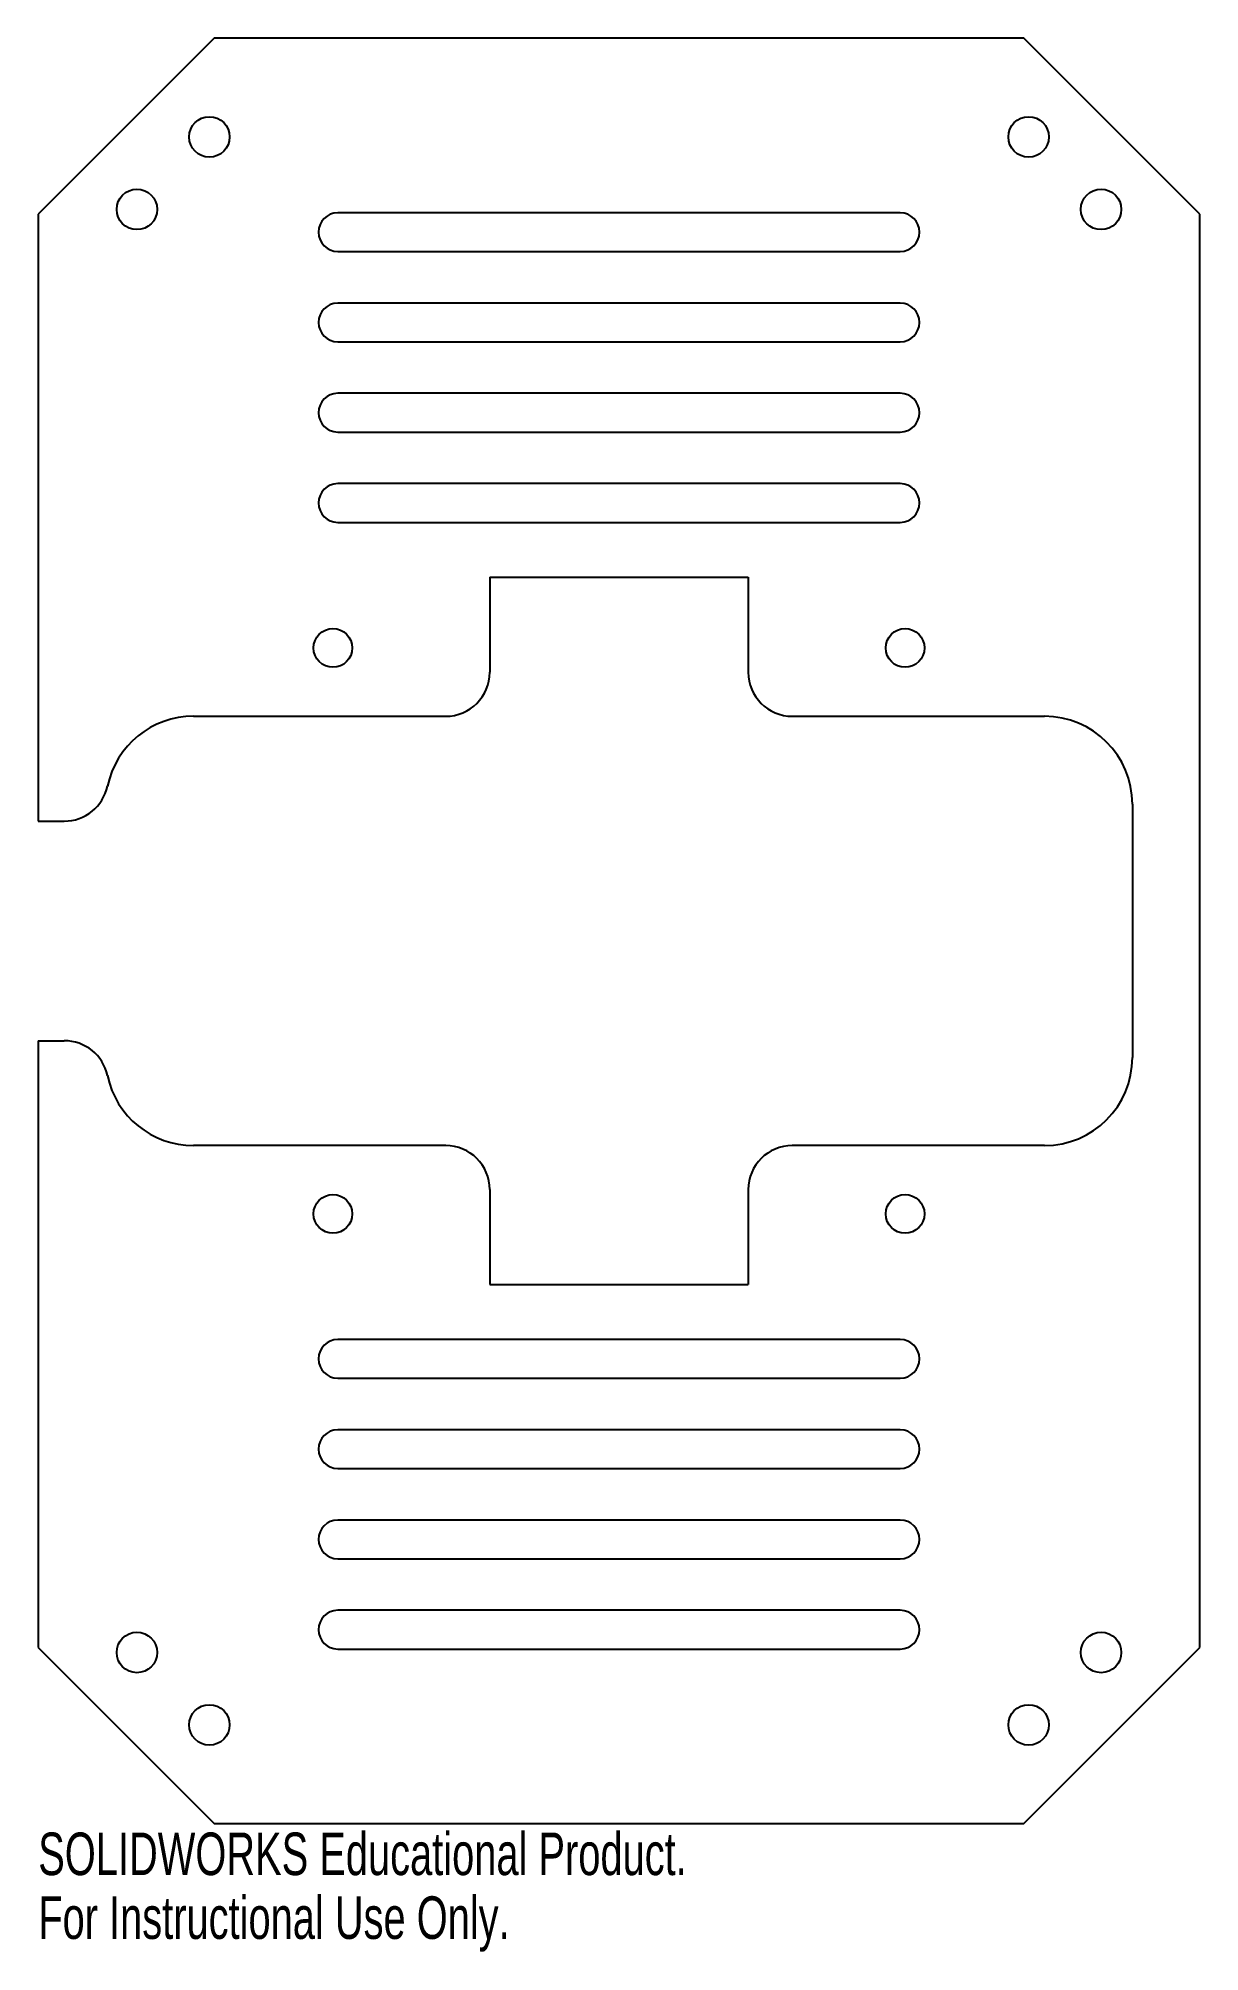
# Model space of a CAD drawing. Header units: millimetres. Extents: x -66 to 66, y -116 to 101.
import ezdxf

# ---------------------------------------------------------------- set-up
doc = ezdxf.new("R2010")
doc.units = ezdxf.units.MM
doc.styles.add('SLDTEXTSTYLE0', font='TXT', dxfattribs={"width": 0.7})

msp = doc.modelspace()

# ---------------------------------------------------------------- linework, layer by layer
at = {"color": 7, "linetype": 'Continuous', "lineweight": 25}
for p, q in [((-45.98, 101.42), (-65.98, 81.42)), ((45.98, 101.42), (-45.98, 101.42)), ((65.98, 81.42), (45.98, 101.42)), ((-65.98, 81.42), (-65.98, 12.47)), ((31.94, 81.59), (-31.94, 81.59)), ((65.98, -81.42), (65.98, 81.42)), ((-31.94, 77.19), (31.94, 77.19)), ((31.94, 71.33), (-31.94, 71.33)), ((-31.94, 66.93), (31.94, 66.93)), ((31.94, 61.08), (-31.94, 61.08)), ((-31.94, 56.68), (31.94, 56.68)), ((31.94, 50.82), (-31.94, 50.82)), ((-31.94, 46.42), (31.94, 46.42)), ((-14.69, 40.19), (-14.69, 29.39)), ((-14.69, 40.19), (14.69, 40.19)), ((14.69, 40.19), (14.69, 29.39)), ((-48.33, 24.39), (-19.69, 24.39)), ((19.69, 24.39), (48.33, 24.39)), ((58.33, 14.39), (58.33, -14.39)), ((-65.98, 12.47), (-63.02, 12.47)), ((-65.98, -12.47), (-63.02, -12.47)), ((-65.98, -12.47), (-65.98, -81.42)), ((-19.69, -24.39), (-48.33, -24.39)), ((48.33, -24.39), (19.69, -24.39)), ((-14.69, -29.39), (-14.69, -40.19)), ((14.69, -29.39), (14.69, -40.19)), ((-14.69, -40.19), (14.69, -40.19)), ((31.94, -46.42), (-31.94, -46.42)), ((-31.94, -50.82), (31.94, -50.82)), ((31.94, -56.68), (-31.94, -56.68)), ((-31.94, -61.08), (31.94, -61.08)), ((31.94, -66.93), (-31.94, -66.93)), ((-31.94, -71.33), (31.94, -71.33)), ((31.94, -77.19), (-31.94, -77.19)), ((-65.98, -81.42), (-45.98, -101.42)), ((-31.94, -81.59), (31.94, -81.59)), ((45.98, -101.42), (65.98, -81.42)), ((-45.98, -101.42), (45.98, -101.42))]:
    msp.add_line(p, q, dxfattribs=at)
for centre, radius in [((-46.54, 90.21), 2.3), ((46.54, 90.21), 2.3), ((-54.77, 81.98), 2.3), ((54.77, 81.98), 2.3), ((-32.5, 32.15), 2.2), ((32.5, 32.15), 2.2), ((-32.5, -32.15), 2.2), ((32.5, -32.15), 2.2), ((-54.77, -81.98), 2.3), ((54.77, -81.98), 2.3), ((-46.54, -90.21), 2.3), ((46.54, -90.21), 2.3)]:
    msp.add_circle(centre, radius, dxfattribs=at)
for centre, radius, start, end in [((-31.94, 79.39), 2.2, 90, 270), ((31.94, 79.39), 2.2, 270, 90), ((-31.94, 69.13), 2.2, 90, 270), ((31.94, 69.13), 2.2, 270, 90), ((-31.94, 58.88), 2.2, 90, 270), ((31.94, 58.88), 2.2, 270, 90), ((-31.94, 48.62), 2.2, 90, 270), ((31.94, 48.62), 2.2, 270, 90), ((-19.69, 29.39), 5, 270, 0), ((19.69, 29.39), 5, 180, 270), ((-48.33, 14.39), 10, 90, 168.1589), ((48.33, 14.39), 10, 0, 90), ((-63.02, 17.47), 5, 270, 348.1589), ((-63.02, -17.47), 5, 11.8411, 90), ((48.33, -14.39), 10, 270, 0), ((-48.33, -14.39), 10, 191.8411, 270), ((-19.69, -29.39), 5, 0, 90), ((19.69, -29.39), 5, 90, 180), ((-31.94, -48.62), 2.2, 90, 270), ((31.94, -48.62), 2.2, 270, 90), ((-31.94, -58.88), 2.2, 90, 270), ((31.94, -58.88), 2.2, 270, 90), ((-31.94, -69.13), 2.2, 90, 270), ((31.94, -69.13), 2.2, 270, 90), ((-31.94, -79.39), 2.2, 90, 270), ((31.94, -79.39), 2.2, 270, 90)]:
    msp.add_arc(centre, radius, start, end, dxfattribs=at)

# ---------------------------------------------------------------- texts
at = {"color": 7, "linetype": 'Continuous', "char_height": 4.8336, "attachment_point": 1, "style": 'SLDTEXTSTYLE0'}
for s, insert in [('SOLIDWORKS Educational Product.', (-65.98, -102.44)), ('For Instructional Use Only.', (-65.98, -109.69))]:
    msp.add_mtext(s, dxfattribs=dict(at, insert=insert))

doc.saveas('drawing.dxf')
